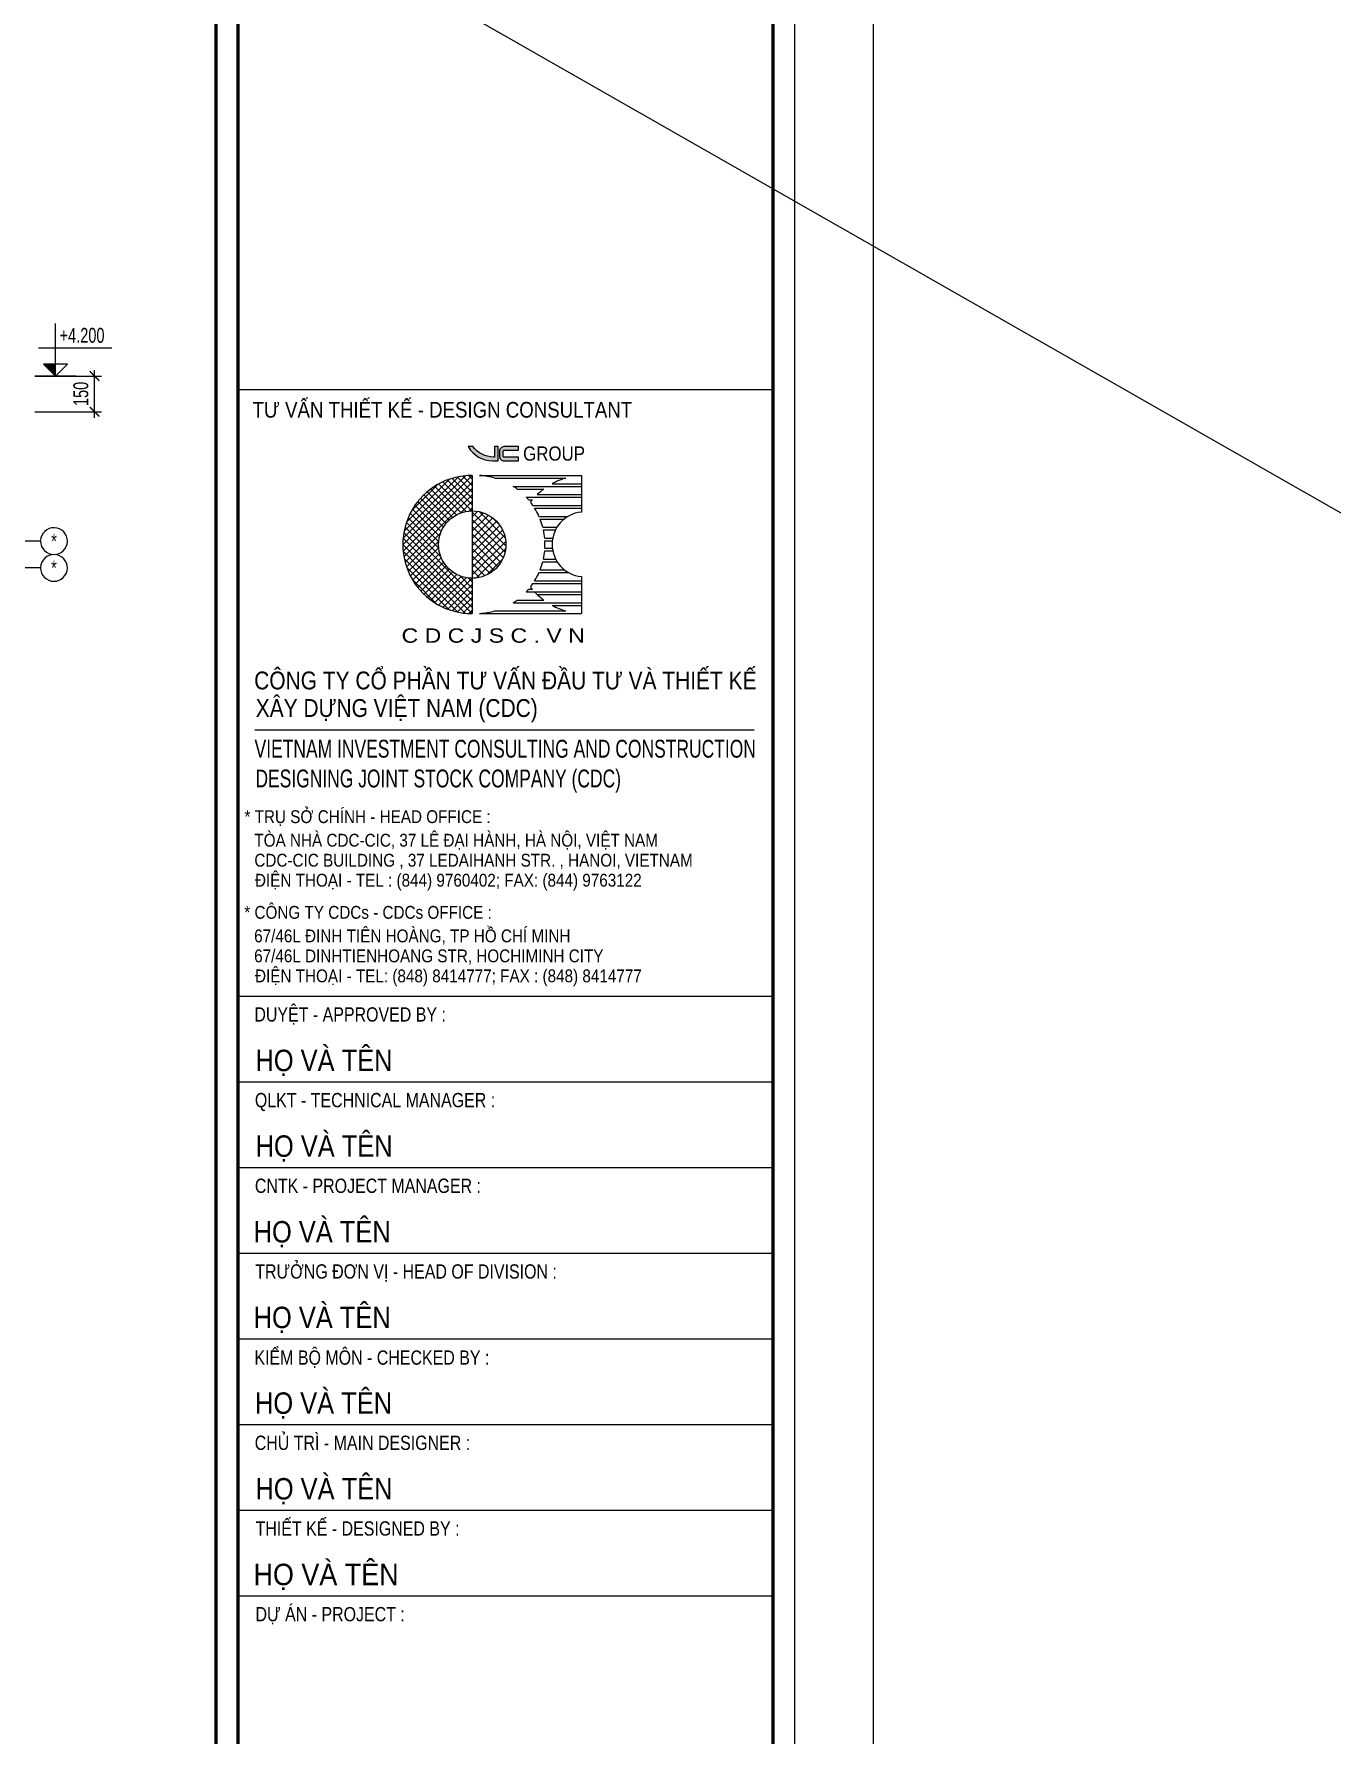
# Model space of a CAD drawing. Header units: millimetres. Extents: x -77370 to 109412, y -14880 to 214694.
# Drawn here: x 43408 to 54315, y 6043 to 20330 of the extents above; entities that cross this region are included whole.
import ezdxf
from ezdxf.enums import TextEntityAlignment as Align

# ---------------------------------------------------------------- set-up
doc = ezdxf.new("R2010")
doc.units = ezdxf.units.MM
doc.header["$LTSCALE"] = 300
doc.header["$MEASUREMENT"] = 0
doc.header["$PDMODE"] = 66
doc.layers.get('0').update_dxf_attribs({"linetype": 'CONTINUOUS'})
doc.layers.get('DEFPOINTS').update_dxf_attribs({"linetype": 'CONTINUOUS'})
for name, color, linetype in [('CDC -TEXT KHUNG', 7, 'CONTINUOUS'), ('CDC-KHUNGTEN', 7, 'CONTINUOUS'), ('CDC.02.DIM', 1, 'CONTINUOUS'), ('CDC.11.NOTE', 8, 'CONTINUOUS'), ('CDC.14.STEELNUM', 2, 'CONTINUOUS'), ('TEXTCOL_SHAPE', 6, 'CONTINUOUS')]:
    doc.layers.add(name, color=color, linetype=linetype)
doc.styles.add('ARIAL', font='arial.ttf', dxfattribs={"width": 0.65})
doc.styles.add('KCS_SMTEXT', font='arial.ttf', dxfattribs={"width": 0.7})
doc.styles.add('KT CDC', font='arial.ttf', dxfattribs={"width": 0.85, "height": 200})
doc.styles.add('SMTEXT', font='arial.ttf', dxfattribs={"width": 0.7})
doc.dimstyles.new('KCS_DIM25', dxfattribs={"dimscale": 2, "dimtxt": 62.5, "dimasz": 40, "dimexe": 30, "dimexo": 0, "dimgap": 25, "dimtad": 1, "dimdec": 0, "dimlfac": 0.5, "dimzin": 13, "dimdsep": 46, "dimtxsty": 'KCS_SMTEXT', "dimblk": 'ARCHTICK', "dimcen": 0, "dimdle": 25, "dimclrd": 1, "dimclre": 1, "dimclrt": 2, "dimadec": 0, "dimazin": 0, "dimtfac": 1, "dimtdec": 0, "dimtix": 1, "dimtmove": 2, "dimatfit": 3, "dimfxl": 1, "dimtolj": 1, "dimtzin": 13, "dimarcsym": 0})

# ---------------------------------------------------------------- blocks, each defined once
blk = doc.blocks.new('_ArchTick')
at = {"color": 0, "linetype": 'ByBlock', "const_width": 0.15}
blk.add_lwpolyline([(-0.5, -0.5), (0.5, 0.5)], dxfattribs=at)
blk = doc.blocks.new('*D482')
at = {"layer": 'CDC.02.DIM', "color": 1, "lineweight": -2, "transparency": 16777216}
for p, q in [((43416, 17455), (43976, 17455)), ((43916, 17105), (43916, 17505)), ((43416, 17155), (43976, 17155))]:
    blk.add_line(p, q, dxfattribs=at)
at = {"layer": 'DEFPOINTS', "color": 0, "transparency": 16777216}
for p in [(43416, 17455), (43916, 17455), (43416, 17155)]:
    blk.add_point(p, dxfattribs=at)
at = {"layer": 'CDC.02.DIM', "color": 1, "lineweight": -2, "transparency": 16777216, "xscale": 80, "yscale": 80, "zscale": 80}
for p, rotation in [((43916, 17455), 90), ((43916, 17155), 270)]:
    blk.add_blockref('_ArchTick', p, dxfattribs=dict(at, rotation=rotation))
at = {"layer": 'CDC.02.DIM', "color": 2, "transparency": 16777216, "insert": (43802, 17305), "char_height": 125, "attachment_point": 5, "rotation": 90, "style": 'KCS_SMTEXT'}
blk.add_mtext('\\A1;150', dxfattribs=at)
blk = doc.blocks.new('LOGOmoi')
at = {"layer": 'CDC -TEXT KHUNG'}
h = blk.add_hatch(color=1, dxfattribs=at)
h.paths.add_polyline_path([(1.458, 5.453), (1.257, 5.453), (1.257, 4.876), (1.208, 4.876, -0.237912), (0.058, 5.453), (-0.203, 5.453, 0.272847), (1.139, 4.665), (1.458, 4.665)])
h.paths.add_polyline_path([(2.588, 5.453), (1.796, 5.453, 0.414214), (1.539, 5.196), (1.539, 4.922, 0.414214), (1.796, 4.665), (2.588, 4.665), (2.588, 4.866), (1.796, 4.866, -0.414214), (1.739, 4.922), (1.739, 5.196, -0.414214), (1.796, 5.253), (2.588, 5.253)])
h = blk.add_hatch(dxfattribs=at)
h.set_pattern_fill('ANSI37', color=102, scale=2.293939, angle=360, style=0)
h.set_pattern_definition([(45, (-2844.4439, 636.61023), (-0.178426552, 0.178426553), []), (135, (-2844.4439, 636.61023), (-0.178426552, -0.178426553), [])])
edge = h.paths.add_edge_path()
edge.add_arc((0.017, -0.003), 1.874, 90, 270)
edge.add_line((0.017, -1.876), (0.017, -3.844))
edge.add_line((0.017, -3.844), (-0.171, -3.839))
edge.add_line((-0.171, -3.839), (-0.36, -3.826))
edge.add_line((-0.36, -3.826), (-0.547, -3.803))
edge.add_line((-0.547, -3.803), (-0.733, -3.77))
edge.add_line((-0.733, -3.77), (-0.917, -3.729))
edge.add_line((-0.917, -3.729), (-1.099, -3.679))
edge.add_line((-1.099, -3.679), (-1.278, -3.619))
edge.add_line((-1.278, -3.619), (-1.454, -3.551))
edge.add_line((-1.454, -3.551), (-1.626, -3.475))
edge.add_line((-1.626, -3.475), (-1.795, -3.39))
edge.add_line((-1.795, -3.39), (-1.959, -3.297))
edge.add_line((-1.959, -3.297), (-2.119, -3.196))
edge.add_line((-2.119, -3.196), (-2.273, -3.088))
edge.add_line((-2.273, -3.088), (-2.422, -2.972))
edge.add_line((-2.422, -2.972), (-2.564, -2.848))
edge.add_line((-2.564, -2.848), (-2.701, -2.718))
edge.add_line((-2.701, -2.718), (-2.831, -2.582))
edge.add_line((-2.831, -2.582), (-2.954, -2.439))
edge.add_line((-2.954, -2.439), (-3.07, -2.29))
edge.add_line((-3.07, -2.29), (-3.179, -2.136))
edge.add_line((-3.179, -2.136), (-3.28, -1.976))
edge.add_line((-3.28, -1.976), (-3.373, -1.812))
edge.add_line((-3.373, -1.812), (-3.458, -1.644))
edge.add_line((-3.458, -1.644), (-3.534, -1.471))
edge.add_line((-3.534, -1.471), (-3.602, -1.295))
edge.add_line((-3.602, -1.295), (-3.661, -1.116))
edge.add_line((-3.661, -1.116), (-3.712, -0.934))
edge.add_line((-3.712, -0.934), (-3.753, -0.75))
edge.add_line((-3.753, -0.75), (-3.785, -0.564))
edge.add_line((-3.785, -0.564), (-3.808, -0.377))
edge.add_line((-3.808, -0.377), (-3.822, -0.189))
edge.add_line((-3.822, -0.189), (-3.827, 0))
edge.add_line((-3.827, 0), (-3.822, 0.189))
edge.add_line((-3.822, 0.189), (-3.808, 0.377))
edge.add_line((-3.808, 0.377), (-3.785, 0.564))
edge.add_line((-3.785, 0.564), (-3.753, 0.75))
edge.add_line((-3.753, 0.75), (-3.712, 0.934))
edge.add_line((-3.712, 0.934), (-3.661, 1.116))
edge.add_line((-3.661, 1.116), (-3.602, 1.295))
edge.add_line((-3.602, 1.295), (-3.534, 1.471))
edge.add_line((-3.534, 1.471), (-3.458, 1.644))
edge.add_line((-3.458, 1.644), (-3.373, 1.812))
edge.add_line((-3.373, 1.812), (-3.28, 1.976))
edge.add_line((-3.28, 1.976), (-3.179, 2.136))
edge.add_line((-3.179, 2.136), (-3.07, 2.29))
edge.add_line((-3.07, 2.29), (-2.954, 2.439))
edge.add_line((-2.954, 2.439), (-2.831, 2.582))
edge.add_line((-2.831, 2.582), (-2.701, 2.718))
edge.add_line((-2.701, 2.718), (-2.564, 2.848))
edge.add_line((-2.564, 2.848), (-2.422, 2.972))
edge.add_line((-2.422, 2.972), (-2.273, 3.088))
edge.add_line((-2.273, 3.088), (-2.119, 3.196))
edge.add_line((-2.119, 3.196), (-1.959, 3.297))
edge.add_line((-1.959, 3.297), (-1.795, 3.39))
edge.add_line((-1.795, 3.39), (-1.626, 3.475))
edge.add_line((-1.626, 3.475), (-1.454, 3.551))
edge.add_line((-1.454, 3.551), (-1.278, 3.619))
edge.add_line((-1.278, 3.619), (-1.099, 3.679))
edge.add_line((-1.099, 3.679), (-0.917, 3.729))
edge.add_line((-0.917, 3.729), (-0.733, 3.77))
edge.add_line((-0.733, 3.77), (-0.547, 3.803))
edge.add_line((-0.547, 3.803), (-0.36, 3.826))
edge.add_line((-0.36, 3.826), (-0.171, 3.839))
edge.add_line((-0.171, 3.839), (0.017, 3.844))
edge.add_line((0.017, 3.844), (0.017, 1.871))
h = blk.add_hatch(dxfattribs=at)
h.set_pattern_fill('ANSI37', color=1, scale=2.293939, angle=360, style=0)
h.set_pattern_definition([(45, (-486.53502, -144.21504), (-0.20275745, 0.20275745), []), (135, (-486.53502, -144.21504), (-0.20275745, -0.20275745), [])])
h.paths.add_polyline_path([(0.017, 1.871), (0.017, -1.812), (0.017, -1.876, 0.414214), (1.891, -0.003, 0.414214)])
at = {"layer": 'CDC -TEXT KHUNG', "color": 102}
for p, q in [((0.017, 3.844), (0.017, -1.812)), ((0.422, 3.849), (6.095, 3.849)), ((6.095, 3.849), (6.095, 1.812)), ((1.279, 3.701), (5.239, 3.701)), ((2.296, 3.242), (6.095, 3.242)), ((2.511, 3.093), (4.006, 3.093)), ((4.474, 3.39), (6.095, 3.39)), ((3.027, 2.634), (6.095, 2.634)), ((3.159, 2.485), (3.358, 2.485)), ((3.396, 2.175), (6.095, 2.175)), ((3.493, 2.026), (6.095, 2.026)), ((3.638, 2.782), (6.095, 2.782)), ((3.736, 1.567), (5.365, 1.567)), ((3.798, 1.418), (5.152, 1.418)), ((3.948, 0.959), (4.747, 0.959)), ((3.983, 0.81), (4.664, 0.81)), ((4.053, 0.351), (4.509, 0.351)), ((4.064, 0.203), (4.486, 0.203)), ((3.983, -0.81), (4.664, -0.81)), ((4.053, -0.351), (4.509, -0.351)), ((4.064, -0.203), (4.486, -0.203)), ((0.017, -1.812), (0.017, -3.844)), ((3.736, -1.567), (5.365, -1.567)), ((3.798, -1.418), (5.152, -1.418)), ((3.948, -0.959), (4.747, -0.959)), ((6.095, -1.788), (6.095, -3.844)), ((3.027, -2.634), (6.095, -2.634)), ((3.159, -2.485), (3.358, -2.485)), ((3.396, -2.175), (6.095, -2.175)), ((3.493, -2.026), (6.095, -2.026)), ((3.638, -2.782), (6.095, -2.782)), ((1.279, -3.696), (5.239, -3.696)), ((2.296, -3.242), (6.095, -3.242)), ((2.511, -3.093), (4.006, -3.093)), ((4.474, -3.39), (6.095, -3.39)), ((0.013, -3.844), (0.017, -3.844)), ((0.422, -3.844), (6.095, -3.844))]:
    blk.add_line(p, q, dxfattribs=at)
at = {"layer": 'CDC -TEXT KHUNG'}
blk.add_line((3.781, 1.212), (3.781, 1.212), dxfattribs=at)
at = {"layer": 'CDC -TEXT KHUNG', "color": 1}
for points in [[(1.458, 5.453), (1.257, 5.453), (1.257, 4.876), (1.208, 4.876, -0.237912), (0.058, 5.453), (-0.203, 5.453, 0.272847), (1.139, 4.665), (1.458, 4.665)], [(2.588, 5.453), (1.796, 5.453, 0.414214), (1.539, 5.196), (1.539, 4.922, 0.414214), (1.796, 4.665), (2.588, 4.665), (2.588, 4.866), (1.796, 4.866, -0.414214), (1.739, 4.922), (1.739, 5.196, -0.414214), (1.796, 5.253), (2.588, 5.253)]]:
    blk.add_lwpolyline(points, format="xyb", close=True, dxfattribs=at)
at = {"layer": 'CDC -TEXT KHUNG', "color": 102}
blk.add_circle((0.017, -0.003), 1.874, dxfattribs=at)
blk.add_arc((0, 0), 3.849, 89.74488, 270.25512, dxfattribs=at)
at = {"layer": 'CDC -TEXT KHUNG', "color": 112}
blk.add_ellipse((0.22, 0), major_axis=(-2.722, 2.722), ratio=1, start_param=-1.064136, end_param=-0.838054, dxfattribs=at)
at = {"layer": 'CDC -TEXT KHUNG', "color": 102}
for centre, major_axis, start_param, end_param in [((0.22, 0), (-2.722, 2.722), -1.423028, -1.355019), ((6.298, 0), (-2.722, 2.722), -0.147768, -0.022458), ((6.298, 0), (2.722, 2.722), 1.064136, 1.278853), ((0.22, 0), (2.722, 2.722), 6.199614, 6.251308), ((6.298, 0), (-2.722, 2.722), 0.083571, 0.124553), ((0.22, 0), (-2.722, 2.722), 4.527318, 4.587836), ((0.22, 0), (-2.722, 2.722), 4.346177, 4.481253), ((0.22, 0), (-2.722, 2.722), 4.178765, 4.304301), ((6.275, 0.012), (1.279, 1.279), 0.884906, 3.827483), ((0.22, 0), (2.722, 2.722), 5.589142, 5.7099), ((0.22, 0), (2.722, 2.722), 5.445131, 5.550443), ((0.22, 0), (-2.722, 2.722), 3.714878, 3.835636), ((0.22, 0), (2.722, 2.722), 4.943525, 5.078601), ((0.22, 0), (-2.722, 2.722), 3.549681, 3.675216), ((0.22, 0), (-2.722, 2.722), 3.17347, 3.225164), ((0.22, 0), (2.722, 2.722), 4.836942, 4.89746), ((6.298, 0), (-2.722, 2.722), 1.446243, 1.487225), ((6.298, 0), (-2.722, 2.722), 1.538919, 1.718564), ((0.22, 0.005), (2.722, 2.722), 3.979647, 4.205729), ((0.22, 0), (-2.722, 2.722), 2.925816, 2.993825), ((6.298, 0), (2.722, 2.722), 3.433536, 3.648253)]:
    blk.add_ellipse(centre, major_axis=major_axis, ratio=1, start_param=start_param, end_param=end_param, dxfattribs=at)
at = {"layer": 'CDC -TEXT KHUNG', "color": 1, "style": 'KT CDC', "width": 0.85}
blk.add_text('GROUP', height=0.792, dxfattribs=at).set_placement((2.853, 4.674))
at = {"layer": 'CDC -TEXT KHUNG', "color": 102, "style": 'KT CDC', "width": 1.15}
blk.add_text('C D C J S C . V N', height=0.8, dxfattribs=at).set_placement((-3.921, -5.472))
blk = doc.blocks.new('Khung tên chuẩn')
at = {"layer": 'CDC-KHUNGTEN', "color": 6, "lineweight": 25}
for p, q in [((82700, 28900), (75200, 28900)), ((82700, 20400), (75200, 20400)), ((82700, 19200), (75200, 19200)), ((82700, 18000), (75200, 18000)), ((82700, 16800), (75200, 16800)), ((82700, 15600), (75200, 15600)), ((82700, 14400), (75200, 14400)), ((82700, 13200), (75200, 13200)), ((82700, 12000), (75200, 12000))]:
    blk.add_line(p, q, dxfattribs=at)
at = {"layer": 'CDC-KHUNGTEN', "color": 6}
blk.add_line((75439, 24136), (82433, 24136), dxfattribs=at)
at = {"layer": 'CDC-KHUNGTEN', "color": 8}
blk.add_lwpolyline([(75096, 1100), (83000, 1100), (83000, 58300), (3000, 58300), (3000, 1100), (75096, 1100)], dxfattribs=at)
at = {"layer": 'CDC-KHUNGTEN', "color": 255, "lineweight": 60}
blk.add_lwpolyline([(74900, 1400), (74900, 58000), (3300, 58000), (3300, 1400), (74900, 1400)], close=True, dxfattribs=at)
blk.add_lwpolyline([(75200, 1400), (82700, 1400), (82700, 58000), (75200, 58000), (75200, 1400)], dxfattribs=at)
at = {"layer": 'DEFPOINTS', "color": 1, "ltscale": 0.2}
blk.add_lwpolyline([(0, 0), (0, 59400), (84100, 59400), (84100, 0), (0, 0)], close=True, dxfattribs=at)
at = {"layer": 'CDC-KHUNGTEN', "xscale": 251.3908497502836, "yscale": 251.3908497502836, "zscale": 251.3908497502836}
blk.add_blockref('LOGOmoi', (78480, 26732), dxfattribs=at)
at = {"layer": 'CDC -TEXT KHUNG', "style": 'KT CDC', "width": 0.85}
blk.add_text('TƯ VẤN THIẾT KẾ - DESIGN CONSULTANT', height=220, dxfattribs=at).set_placement((78066, 28509), align=Align.CENTER)
at = {"layer": 'CDC-KHUNGTEN', "color": 6}
for s, height, style, width, p in [('CÔNG TY CỔ PHẦN TƯ VẤN ÐẦU TƯ VÀ THIẾT KẾ', 250, 'KT CDC', 0.84, (75430, 24703)), ('XÂY DỰNG VIỆT NAM (CDC)', 250, 'KT CDC', 0.84, (75452, 24317)), ('VIETNAM INVESTMENT CONSULTING AND CONSTRUCTION ', 250, 'KT CDC', 0.7, (75436, 23747)), ('DESIGNING JOINT STOCK COMPANY (CDC)', 250, 'KT CDC', 0.7, (75448, 23330)), ('* TRỤ SỞ CHÍNH - HEAD OFFICE :', 180, 'KT CDC', 0.85, (75294, 22830)), ('TÒA NHÀ CDC-CIC, 37 LÊ ĐẠI HÀNH, HÀ NỘI, VIỆT NAM', 180, 'KT CDC', 0.85, (75433, 22500)), ('CDC-CIC BUILDING , 37 LEDAIHANH STR. , HANOI, VIETNAM', 180, 'KT CDC', 0.85, (75433, 22220)), ('ĐIỆN THOẠI - TEL : (844) 9760402; FAX: (844) 9763122', 180, 'KT CDC', 0.85, (75441, 21940)), ('* CÔNG TY CDCs - CDCs OFFICE :', 180, 'KT CDC', 0.85, (75292, 21490)), ('67/46L ĐINH TIÊN HOÀNG, TP HỒ CHÍ MINH', 180, 'KT CDC', 0.85, (75430, 21160)), ('67/46L DINHTIENHOANG STR, HOCHIMINH CITY', 180, 'KT CDC', 0.85, (75430, 20880)), ('ĐIỆN THOẠI - TEL: (848) 8414777; FAX : (848) 8414777', 180, 'KT CDC', 0.85, (75442, 20600)), ('DUYỆT - APPROVED BY :', 200, 'ARIAL', 0.8, (75433, 20050)), ('QLKT - TECHNICAL MANAGER :', 200, 'ARIAL', 0.8, (75440, 18850)), ('CNTK - PROJECT MANAGER :', 200, 'ARIAL', 0.8, (75440, 17650)), ('TRƯỞNG ĐƠN VỊ - HEAD OF DIVISION :', 200, 'ARIAL', 0.8, (75445, 16450)), ('KIỂM BỘ MÔN - CHECKED BY :', 200, 'ARIAL', 0.8, (75434, 15244)), ('CHỦ TRÌ - MAIN DESIGNER :', 200, 'ARIAL', 0.8, (75438, 14050)), ('THIẾT KẾ - DESIGNED BY :', 200, 'ARIAL', 0.8, (75450, 12850)), ('DỰ ÁN - PROJECT :  ', 200, 'ARIAL', 0.8, (75449, 11650))]:
    blk.add_text(s, height=height, dxfattribs=dict(at, style=style, width=width)).set_placement(p)
at = {"layer": 'CDC-KHUNGTEN', "color": 7}
for style, width, p in [('KT CDC', 0.85, (75448, 19356)), ('KT CDC', 0.85, (75450, 18156)), ('KT CDC', 0.85, (75423, 16956)), ('KT CDC', 0.85, (75423, 15756)), ('KT CDC', 0.85, (75442, 14556)), ('KT CDC', 0.85, (75448, 13356)), ('ARIAL', 0.9, (75421, 12156))]:
    blk.add_text('HỌ VÀ TÊN', height=300, dxfattribs=dict(at, style=style, width=width)).set_placement(p)

msp = doc.modelspace()

# ---------------------------------------------------------------- linework, layer by layer
at = {"layer": 'CDC.02.DIM', "color": 1, "linetype": 'ByBlock'}
for p, q in [((43589.1, 17454.9), (43589.1, 17896.1)), ((44062.5, 17688.4), (43445.3, 17688.4)), ((43762.3, 17454.9), (43415.9, 17454.9)), ((43689.8, 17555.6), (43488.5, 17555.6)), ((43589.1, 17454.9), (43488.5, 17555.6)), ((43589.1, 17454.9), (43689.8, 17555.6))]:
    msp.add_line(p, q, dxfattribs=at)
at = {"layer": 'CDC.02.DIM'}
msp.add_solid([(43488.5, 17555.6), (43589.1, 17454.9), (43589.1, 17555.6)], dxfattribs=at)
at = {"layer": 'CDC.11.NOTE', "elevation": 0}
for points in [[(43463.5, 15842.5), (43031.4, 15842.5), (42604.3, 16304.9)], [(43463.5, 16067.5), (43031.4, 16067.5), (42765.9, 16354.9)]]:
    msp.add_lwpolyline(points, dxfattribs=at)
at = {"layer": 'CDC.14.STEELNUM', "color": 8}
for centre in [(43576, 16067.5), (43576, 15842.5)]:
    msp.add_arc(centre, 112.5, 180, 177.70756, dxfattribs=at)
at = {"layer": 'TEXTCOL_SHAPE'}
msp.add_line((-77370.2, 91558.5), (108990, -14880), dxfattribs=at)

# ---------------------------------------------------------------- block references
at = {"xscale": 0.5999999999985448, "yscale": 0.5999999999985448, "zscale": 0.5999999999985448}
msp.add_blockref('Khung tên chuẩn', (0, 0), dxfattribs=at)

# ---------------------------------------------------------------- texts
at = {"layer": 'CDC.02.DIM', "color": 2, "linetype": 'ByBlock', "style": 'SMTEXT', "width": 0.7}
msp.add_text('+4.200', height=125, dxfattribs=at).set_placement((43623.3, 17735.1))
at = {"layer": 'CDC.14.STEELNUM', "linetype": 'ByBlock', "style": 'SMTEXT', "width": 0.7}
for p in [(43576, 16067.5), (43576, 15842.5)]:
    msp.add_text('*', height=125, dxfattribs=at).set_placement(p, align=Align.MIDDLE)

# ---------------------------------------------------------------- dimensions: what is measured, and where the dimension line sits
at = {"layer": 'CDC.02.DIM'}
dim = msp.add_linear_dim(base=(43915.9, 17454.9), p1=(43415.9, 17154.9), p2=(43415.9, 17454.9), angle=270, dimstyle='KCS_DIM25', dxfattribs=at)
dim.commit()
dim.dimension.update_dxf_attribs({"geometry": '*D482', "text_midpoint": (43802.1, 17304.9)})

doc.saveas('drawing.dxf')
